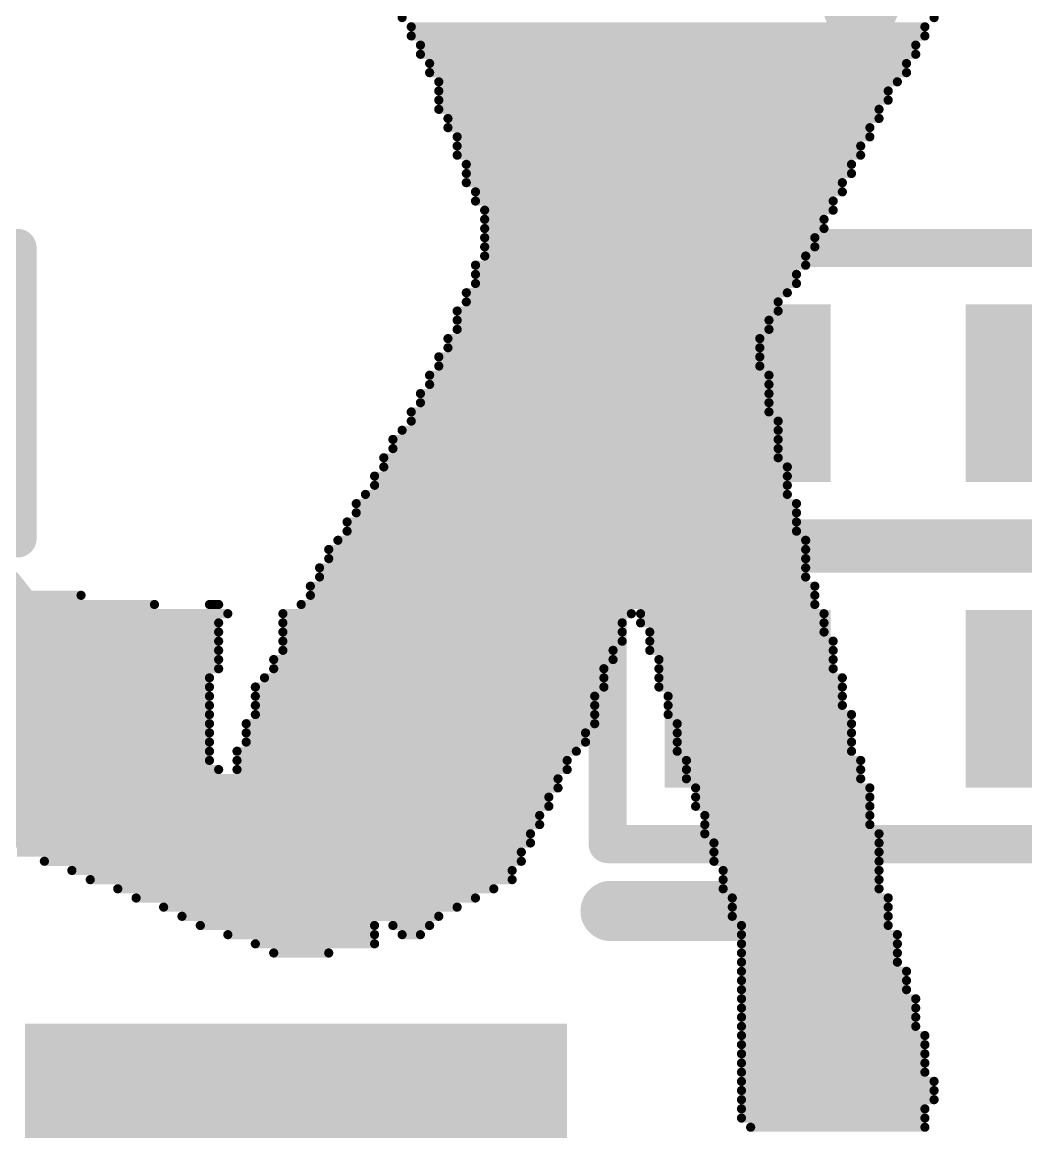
# Model space of a CAD drawing. Header units: millimetres. Extents: x -6 to 151, y -20 to 98.
# Drawn here: x 42.268 to 45.603, y 26.873 to 30.561 of the extents above; entities that cross this region are included whole.
import ezdxf

# ---------------------------------------------------------------- set-up
doc = ezdxf.new("R2010")
doc.units = ezdxf.units.MM
for name, color, linetype in [('BottomOverlay', 54, 'Continuous'), ('TopOverlay', 2, 'Continuous'), ('TopPaste', 8, 'Continuous'), ('TopSolder', 216, 'Continuous'), ('ViaHoleLayer', 16, 'Continuous')]:
    doc.layers.add(name, color=color, linetype=linetype)

# ---------------------------------------------------------------- blocks, each defined once
blk = doc.blocks.new('DFN4_3_12_40')
at = {"layer": 'TopPaste'}
blk.add_hatch(color=8, dxfattribs=at).paths.add_polyline_path([(-0.875, -1.8), (-0.875, 1.8), (0.875, 1.8), (0.875, -1.8)])
at = {"layer": 'TopSolder'}
blk.add_hatch(color=216, dxfattribs=at).paths.add_polyline_path([(-0.9004, -1.8254), (-0.9004, 1.8254), (0.9004, 1.8254), (0.9004, -1.8254)])
at = {"layer": 'TopOverlay', "const_width": 0.2}
for points in [[(-1.7, -1.775), (-1.7, -2.2)], [(-1.045, -2.2), (-1.7, -2.2)]]:
    blk.add_lwpolyline(points, dxfattribs=at)
at = {"layer": 'TopOverlay', "const_width": 0.1}
for points in [[(-1.75, -1.775, 1), (-1.65, -1.775, 1)], [(-1.75, -2.2, 1), (-1.65, -2.2, 1)], [(-1.75, -2.2, 1), (-1.65, -2.2, 1)], [(-1.095, -2.2, 1), (-0.995, -2.2, 1)]]:
    blk.add_lwpolyline(points, format="xyb", close=True, dxfattribs=at)
blk = doc.blocks.new('RES0402_76')
at = {"layer": 'TopPaste'}
for points in [[(-0.75, -0.27), (-0.75, 0.27), (-0.25, 0.27), (-0.25, -0.27)], [(0.25, -0.27), (0.25, 0.27), (0.75, 0.27), (0.75, -0.27)]]:
    blk.add_hatch(color=8, dxfattribs=at).paths.add_polyline_path(points)
at = {"layer": 'TopSolder'}
for points in [[(-0.7754, -0.2954), (-0.7754, 0.2954), (-0.2246, 0.2954), (-0.2246, -0.2954)], [(0.2246, -0.2954), (0.2246, 0.2954), (0.7754, 0.2954), (0.7754, -0.2954)]]:
    blk.add_hatch(color=216, dxfattribs=at).paths.add_polyline_path(points)
at = {"layer": 'TopOverlay', "const_width": 0.127}
for points in [[(-0.9652, 0.4826), (-0.9652, -0.4826)], [(0.9652, 0.4826), (-0.9652, 0.4826)], [(0.9652, -0.4826), (0.9652, 0.4826)], [(0.9652, -0.4826), (-0.9652, -0.4826)]]:
    blk.add_lwpolyline(points, dxfattribs=at)
at = {"layer": 'TopOverlay', "const_width": 0.0635}
for points in [[(-0.997, 0.4826, 1), (-0.9335, 0.4826, 1)], [(-0.997, 0.4826, 1), (-0.9335, 0.4826, 1)], [(0.9335, 0.4826, 1), (0.997, 0.4826, 1)], [(0.9335, 0.4826, 1), (0.997, 0.4826, 1)], [(-0.997, -0.4826, 1), (-0.9335, -0.4826, 1)], [(-0.997, -0.4826, 1), (-0.9335, -0.4826, 1)], [(0.9335, -0.4826, 1), (0.997, -0.4826, 1)], [(0.9335, -0.4826, 1), (0.997, -0.4826, 1)]]:
    blk.add_lwpolyline(points, format="xyb", close=True, dxfattribs=at)
blk = doc.blocks.new('RES0402_77')
at = {"layer": 'TopPaste'}
for points in [[(-0.75, -0.27), (-0.75, 0.27), (-0.25, 0.27), (-0.25, -0.27)], [(0.25, -0.27), (0.25, 0.27), (0.75, 0.27), (0.75, -0.27)]]:
    blk.add_hatch(color=8, dxfattribs=at).paths.add_polyline_path(points)
at = {"layer": 'TopSolder'}
for points in [[(-0.7754, -0.2954), (-0.7754, 0.2954), (-0.2246, 0.2954), (-0.2246, -0.2954)], [(0.2246, -0.2954), (0.2246, 0.2954), (0.7754, 0.2954), (0.7754, -0.2954)]]:
    blk.add_hatch(color=216, dxfattribs=at).paths.add_polyline_path(points)
at = {"layer": 'TopOverlay', "const_width": 0.127}
for points in [[(-0.9652, -0.4826), (-0.9652, 0.4826)], [(-0.9652, 0.4826), (0.9652, 0.4826)], [(0.9652, -0.4826), (0.9652, 0.4826)], [(-0.9652, -0.4826), (0.9652, -0.4826)]]:
    blk.add_lwpolyline(points, dxfattribs=at)
at = {"layer": 'TopOverlay', "const_width": 0.0635}
for points in [[(-0.997, 0.4826, 1), (-0.9335, 0.4826, 1)], [(-0.997, 0.4826, 1), (-0.9335, 0.4826, 1)], [(0.9334, 0.4826, 1), (0.9969, 0.4826, 1)], [(0.9334, 0.4826, 1), (0.9969, 0.4826, 1)], [(-0.997, -0.4826, 1), (-0.9335, -0.4826, 1)], [(-0.997, -0.4826, 1), (-0.9335, -0.4826, 1)], [(0.9334, -0.4826, 1), (0.9969, -0.4826, 1)], [(0.9334, -0.4826, 1), (0.9969, -0.4826, 1)]]:
    blk.add_lwpolyline(points, format="xyb", close=True, dxfattribs=at)
blk = doc.blocks.new('CAP0402_162')
at = {"layer": 'TopPaste'}
for points in [[(-0.75, 0.25), (-0.25, 0.25), (-0.25, -0.25), (-0.75, -0.25)], [(0.25, 0.25), (0.75, 0.25), (0.75, -0.25), (0.25, -0.25)]]:
    blk.add_hatch(color=8, dxfattribs=at).paths.add_polyline_path(points)
at = {"layer": 'TopSolder'}
for points in [[(-0.7754, 0.2754), (-0.2246, 0.2754), (-0.2246, -0.2754), (-0.7754, -0.2754)], [(0.2246, 0.2754), (0.7754, 0.2754), (0.7754, -0.2754), (0.2246, -0.2754)]]:
    blk.add_hatch(color=216, dxfattribs=at).paths.add_polyline_path(points)
at = {"layer": 'TopOverlay', "const_width": 0.127}
for points in [[(-0.7472, -0.4997, -0.613401), (-0.7463, 0.5002)], [(0.7472, 0.4997, -0.613401), (0.7463, -0.5002)]]:
    blk.add_lwpolyline(points, format="xyb", dxfattribs=at)
for points in [[(-0.3466, 0.5), (-0.7466, 0.5)], [(0.7466, 0.5), (0.3466, 0.5)], [(-0.3466, -0.5), (-0.7466, -0.5)], [(0.7466, -0.5), (0.3466, -0.5)]]:
    blk.add_lwpolyline(points, dxfattribs=at)
at = {"layer": 'TopOverlay', "const_width": 0.0635}
for points in [[(-0.7784, 0.5, 1), (-0.7149, 0.5, 1)], [(-0.778, 0.5002, 1), (-0.7145, 0.5002, 1)], [(-0.3784, 0.5, 1), (-0.3149, 0.5, 1)], [(0.3149, 0.5, 1), (0.3784, 0.5, 1)], [(0.7149, 0.5, 1), (0.7784, 0.5, 1)], [(0.7154, 0.4997, 1), (0.7789, 0.4997, 1)], [(-0.7789, -0.4997, 1), (-0.7154, -0.4997, 1)], [(-0.7784, -0.5, 1), (-0.7149, -0.5, 1)], [(-0.3784, -0.5, 1), (-0.3149, -0.5, 1)], [(0.3149, -0.5, 1), (0.3784, -0.5, 1)], [(0.7145, -0.5002, 1), (0.778, -0.5002, 1)], [(0.7149, -0.5, 1), (0.7784, -0.5, 1)]]:
    blk.add_lwpolyline(points, format="xyb", close=True, dxfattribs=at)
blk = doc.blocks.new('RES0402_172')
at = {"layer": 'TopPaste'}
for points in [[(-0.75, -0.27), (-0.75, 0.27), (-0.25, 0.27), (-0.25, -0.27)], [(0.25, -0.27), (0.25, 0.27), (0.75, 0.27), (0.75, -0.27)]]:
    blk.add_hatch(color=8, dxfattribs=at).paths.add_polyline_path(points)
at = {"layer": 'TopSolder'}
for points in [[(-0.7754, -0.2954), (-0.7754, 0.2954), (-0.2246, 0.2954), (-0.2246, -0.2954)], [(0.2246, -0.2954), (0.2246, 0.2954), (0.7754, 0.2954), (0.7754, -0.2954)]]:
    blk.add_hatch(color=216, dxfattribs=at).paths.add_polyline_path(points)
at = {"layer": 'TopOverlay', "const_width": 0.127}
for points in [[(0.9652, 0.4826), (-0.9652, 0.4826)], [(-0.9652, 0.4826), (-0.9652, -0.4826)], [(0.9652, 0.4826), (0.9652, -0.4826)], [(0.9652, -0.4826), (-0.9652, -0.4826)]]:
    blk.add_lwpolyline(points, dxfattribs=at)
at = {"layer": 'TopOverlay', "const_width": 0.0635}
for points in [[(-0.997, 0.4826, 1), (-0.9335, 0.4826, 1)], [(-0.997, 0.4826, 1), (-0.9335, 0.4826, 1)], [(0.9335, 0.4826, 1), (0.997, 0.4826, 1)], [(0.9335, 0.4826, 1), (0.997, 0.4826, 1)], [(-0.997, -0.4826, 1), (-0.9335, -0.4826, 1)], [(-0.997, -0.4826, 1), (-0.9335, -0.4826, 1)], [(0.9335, -0.4826, 1), (0.997, -0.4826, 1)], [(0.9335, -0.4826, 1), (0.997, -0.4826, 1)]]:
    blk.add_lwpolyline(points, format="xyb", close=True, dxfattribs=at)

msp = doc.modelspace()

# ---------------------------------------------------------------- hatches: boundary and pattern name
at = {"layer": 'ViaHoleLayer'}
h = msp.add_hatch(color=16, dxfattribs=at)
edge = h.paths.add_edge_path()
edge.add_arc((45.0546, 30.6196), 0.127, 0, 360)
h = msp.add_hatch(color=16, dxfattribs=at)
edge = h.paths.add_edge_path()
edge.add_arc((44.0125, 29.3568), 0.127, 0, 360)

# ---------------------------------------------------------------- linework, layer by layer
at = {"layer": 'BottomOverlay', "const_width": 0.0152}
for points in [[(43.5229, 30.5765, 1), (43.5381, 30.5765, 1)], [(45.2907, 30.5765, 1), (45.306, 30.5765, 1)], [(43.5534, 30.546, 1), (43.5686, 30.546, 1)], [(45.2603, 30.546, 1), (45.2755, 30.546, 1)], [(43.5534, 30.5156, 1), (43.5686, 30.5156, 1)], [(45.2603, 30.5156, 1), (45.2755, 30.5156, 1)], [(43.5839, 30.4851, 1), (43.5991, 30.4851, 1)], [(43.5839, 30.4546, 1), (43.5991, 30.4546, 1)], [(45.2298, 30.4851, 1), (45.245, 30.4851, 1)], [(45.2298, 30.4546, 1), (45.245, 30.4546, 1)], [(43.6143, 30.4241, 1), (43.6296, 30.4241, 1)], [(45.1993, 30.4241, 1), (45.2145, 30.4241, 1)], [(43.6143, 30.3936, 1), (43.6296, 30.3936, 1)], [(45.1993, 30.3936, 1), (45.2145, 30.3936, 1)], [(43.6448, 30.3632, 1), (43.6601, 30.3632, 1)], [(45.1688, 30.3632, 1), (45.1841, 30.3632, 1)], [(43.6448, 30.3327, 1), (43.6601, 30.3327, 1)], [(43.6448, 30.3022, 1), (43.6601, 30.3022, 1)], [(45.1383, 30.3327, 1), (45.1536, 30.3327, 1)], [(45.1383, 30.3022, 1), (45.1536, 30.3022, 1)], [(43.6448, 30.2717, 1), (43.6601, 30.2717, 1)], [(45.1079, 30.2717, 1), (45.1231, 30.2717, 1)], [(43.6753, 30.2412, 1), (43.6905, 30.2412, 1)], [(45.1079, 30.2412, 1), (45.1231, 30.2412, 1)], [(43.6753, 30.2108, 1), (43.6905, 30.2108, 1)], [(45.0774, 30.2108, 1), (45.0926, 30.2108, 1)], [(43.7058, 30.1803, 1), (43.721, 30.1803, 1)], [(45.0774, 30.1803, 1), (45.0926, 30.1803, 1)], [(43.7058, 30.1498, 1), (43.721, 30.1498, 1)], [(43.7058, 30.1193, 1), (43.721, 30.1193, 1)], [(45.0469, 30.1498, 1), (45.0621, 30.1498, 1)], [(45.0469, 30.1193, 1), (45.0621, 30.1193, 1)], [(43.7363, 30.0888, 1), (43.7515, 30.0888, 1)], [(45.0164, 30.0888, 1), (45.0317, 30.0888, 1)], [(43.7363, 30.0584, 1), (43.7515, 30.0584, 1)], [(45.0164, 30.0584, 1), (45.0317, 30.0584, 1)], [(43.7363, 30.0279, 1), (43.7515, 30.0279, 1)], [(44.9859, 30.0279, 1), (45.0012, 30.0279, 1)], [(43.7667, 29.9974, 1), (43.782, 29.9974, 1)], [(44.9859, 29.9974, 1), (45.0012, 29.9974, 1)], [(43.7667, 29.9669, 1), (43.782, 29.9669, 1)], [(43.7972, 29.9364, 1), (43.8125, 29.9364, 1)], [(44.9555, 29.9669, 1), (44.9707, 29.9669, 1)], [(44.9555, 29.9364, 1), (44.9707, 29.9364, 1)], [(43.7972, 29.906, 1), (43.8125, 29.906, 1)], [(44.925, 29.906, 1), (44.9402, 29.906, 1)], [(43.7972, 29.8755, 1), (43.8125, 29.8755, 1)], [(44.925, 29.8755, 1), (44.9402, 29.8755, 1)], [(43.7972, 29.845, 1), (43.8125, 29.845, 1)], [(44.8945, 29.845, 1), (44.9097, 29.845, 1)], [(43.7972, 29.8145, 1), (43.8125, 29.8145, 1)], [(44.8945, 29.8145, 1), (44.9097, 29.8145, 1)], [(43.7667, 29.7536, 1), (43.782, 29.7536, 1)], [(43.7972, 29.784, 1), (43.8125, 29.784, 1)], [(44.864, 29.784, 1), (44.8793, 29.784, 1)], [(44.864, 29.7536, 1), (44.8793, 29.7536, 1)], [(43.7667, 29.7231, 1), (43.782, 29.7231, 1)], [(44.8335, 29.7231, 1), (44.8488, 29.7231, 1)], [(43.7667, 29.6926, 1), (43.782, 29.6926, 1)], [(44.8335, 29.6926, 1), (44.8488, 29.6926, 1)], [(43.7363, 29.6621, 1), (43.7515, 29.6621, 1)], [(44.8031, 29.6621, 1), (44.8183, 29.6621, 1)], [(43.7058, 29.6012, 1), (43.721, 29.6012, 1)], [(43.7363, 29.6316, 1), (43.7515, 29.6316, 1)], [(44.7726, 29.6316, 1), (44.7878, 29.6316, 1)], [(44.7726, 29.6012, 1), (44.7878, 29.6012, 1)], [(43.7058, 29.5707, 1), (43.721, 29.5707, 1)], [(44.7421, 29.5707, 1), (44.7573, 29.5707, 1)], [(43.7058, 29.5402, 1), (43.721, 29.5402, 1)], [(44.7421, 29.5402, 1), (44.7573, 29.5402, 1)], [(43.6753, 29.5097, 1), (43.6905, 29.5097, 1)], [(44.7116, 29.5097, 1), (44.7269, 29.5097, 1)], [(43.6753, 29.4792, 1), (43.6905, 29.4792, 1)], [(44.7116, 29.4792, 1), (44.7269, 29.4792, 1)], [(43.6448, 29.4488, 1), (43.6601, 29.4488, 1)], [(43.6448, 29.4183, 1), (43.6601, 29.4183, 1)], [(44.7116, 29.4488, 1), (44.7269, 29.4488, 1)], [(44.7116, 29.4183, 1), (44.7269, 29.4183, 1)], [(43.6143, 29.3878, 1), (43.6296, 29.3878, 1)], [(44.7421, 29.3878, 1), (44.7573, 29.3878, 1)], [(43.6143, 29.3573, 1), (43.6296, 29.3573, 1)], [(44.7421, 29.3573, 1), (44.7573, 29.3573, 1)], [(43.5839, 29.3268, 1), (43.5991, 29.3268, 1)], [(44.7421, 29.3268, 1), (44.7573, 29.3268, 1)], [(43.5839, 29.2964, 1), (43.5991, 29.2964, 1)], [(44.7421, 29.2964, 1), (44.7573, 29.2964, 1)], [(43.5534, 29.2659, 1), (43.5686, 29.2659, 1)], [(43.5534, 29.2354, 1), (43.5686, 29.2354, 1)], [(44.7421, 29.2659, 1), (44.7573, 29.2659, 1)], [(44.7726, 29.2354, 1), (44.7878, 29.2354, 1)], [(43.5229, 29.2049, 1), (43.5381, 29.2049, 1)], [(44.7726, 29.2049, 1), (44.7878, 29.2049, 1)], [(43.4924, 29.1744, 1), (43.5077, 29.1744, 1)], [(44.7726, 29.1744, 1), (44.7878, 29.1744, 1)], [(43.4924, 29.144, 1), (43.5077, 29.144, 1)], [(44.7726, 29.144, 1), (44.7878, 29.144, 1)], [(43.4619, 29.1135, 1), (43.4772, 29.1135, 1)], [(44.7726, 29.1135, 1), (44.7878, 29.1135, 1)], [(43.4315, 29.0525, 1), (43.4467, 29.0525, 1)], [(43.4619, 29.083, 1), (43.4772, 29.083, 1)], [(44.8031, 29.083, 1), (44.8183, 29.083, 1)], [(44.8031, 29.0525, 1), (44.8183, 29.0525, 1)], [(43.4315, 29.022, 1), (43.4467, 29.022, 1)], [(44.8031, 29.022, 1), (44.8183, 29.022, 1)], [(43.401, 28.9916, 1), (43.4162, 28.9916, 1)], [(44.8031, 28.9916, 1), (44.8183, 28.9916, 1)], [(43.3705, 28.9611, 1), (43.3857, 28.9611, 1)], [(44.8335, 28.9611, 1), (44.8488, 28.9611, 1)], [(43.34, 28.9001, 1), (43.3553, 28.9001, 1)], [(43.3705, 28.9306, 1), (43.3857, 28.9306, 1)], [(44.8335, 28.9306, 1), (44.8488, 28.9306, 1)], [(44.8335, 28.9001, 1), (44.8488, 28.9001, 1)], [(43.34, 28.8696, 1), (43.3553, 28.8696, 1)], [(44.8335, 28.8696, 1), (44.8488, 28.8696, 1)], [(43.3095, 28.8392, 1), (43.3248, 28.8392, 1)], [(44.864, 28.8392, 1), (44.8793, 28.8392, 1)], [(43.2791, 28.8087, 1), (43.2943, 28.8087, 1)], [(44.864, 28.8087, 1), (44.8793, 28.8087, 1)], [(43.2791, 28.7782, 1), (43.2943, 28.7782, 1)], [(44.864, 28.7782, 1), (44.8793, 28.7782, 1)], [(43.2486, 28.7477, 1), (43.2638, 28.7477, 1)], [(43.2486, 28.7172, 1), (43.2638, 28.7172, 1)], [(44.864, 28.7477, 1), (44.8793, 28.7477, 1)], [(44.864, 28.7172, 1), (44.8793, 28.7172, 1)], [(43.2181, 28.6868, 1), (43.2333, 28.6868, 1)], [(44.8945, 28.6868, 1), (44.9097, 28.6868, 1)], [(42.4561, 28.6563, 1), (42.4713, 28.6563, 1)], [(43.2181, 28.6563, 1), (43.2333, 28.6563, 1)], [(44.8945, 28.6563, 1), (44.9097, 28.6563, 1)], [(42.6999, 28.6258, 1), (42.7152, 28.6258, 1)], [(42.8828, 28.6258, 1), (42.8981, 28.6258, 1)], [(42.9133, 28.6258, 1), (42.9285, 28.6258, 1)], [(43.1876, 28.6258, 1), (43.2029, 28.6258, 1)], [(44.8945, 28.6258, 1), (44.9097, 28.6258, 1)], [(42.9438, 28.5953, 1), (42.959, 28.5953, 1)], [(43.1267, 28.5953, 1), (43.1419, 28.5953, 1)], [(44.2849, 28.5953, 1), (44.3001, 28.5953, 1)], [(44.3154, 28.5953, 1), (44.3306, 28.5953, 1)], [(44.925, 28.5953, 1), (44.9402, 28.5953, 1)], [(42.9133, 28.5648, 1), (42.9285, 28.5648, 1)], [(42.9133, 28.5344, 1), (42.9285, 28.5344, 1)], [(43.1267, 28.5648, 1), (43.1419, 28.5648, 1)], [(43.1267, 28.5344, 1), (43.1419, 28.5344, 1)], [(44.2544, 28.5648, 1), (44.2697, 28.5648, 1)], [(44.2544, 28.5344, 1), (44.2697, 28.5344, 1)], [(44.3154, 28.5648, 1), (44.3306, 28.5648, 1)], [(44.3459, 28.5344, 1), (44.3611, 28.5344, 1)], [(44.925, 28.5648, 1), (44.9402, 28.5648, 1)], [(44.925, 28.5344, 1), (44.9402, 28.5344, 1)], [(42.9133, 28.5039, 1), (42.9285, 28.5039, 1)], [(43.1267, 28.5039, 1), (43.1419, 28.5039, 1)], [(44.2544, 28.5039, 1), (44.2697, 28.5039, 1)], [(44.3459, 28.5039, 1), (44.3611, 28.5039, 1)], [(44.9555, 28.5039, 1), (44.9707, 28.5039, 1)], [(42.9133, 28.4734, 1), (42.9285, 28.4734, 1)], [(43.1267, 28.4734, 1), (43.1419, 28.4734, 1)], [(44.2239, 28.4734, 1), (44.2392, 28.4734, 1)], [(44.3459, 28.4734, 1), (44.3611, 28.4734, 1)], [(44.9555, 28.4734, 1), (44.9707, 28.4734, 1)], [(42.9133, 28.4429, 1), (42.9285, 28.4429, 1)], [(43.0962, 28.4429, 1), (43.1114, 28.4429, 1)], [(44.2239, 28.4429, 1), (44.2392, 28.4429, 1)], [(44.3763, 28.4429, 1), (44.3916, 28.4429, 1)], [(44.9555, 28.4429, 1), (44.9707, 28.4429, 1)], [(42.9133, 28.4124, 1), (42.9285, 28.4124, 1)], [(43.0962, 28.4124, 1), (43.1114, 28.4124, 1)], [(44.1935, 28.4124, 1), (44.2087, 28.4124, 1)], [(44.3763, 28.4124, 1), (44.3916, 28.4124, 1)], [(44.9555, 28.4124, 1), (44.9707, 28.4124, 1)], [(42.8828, 28.382, 1), (42.8981, 28.382, 1)], [(42.8828, 28.3515, 1), (42.8981, 28.3515, 1)], [(43.0352, 28.3515, 1), (43.0505, 28.3515, 1)], [(43.0657, 28.382, 1), (43.0809, 28.382, 1)], [(44.1935, 28.382, 1), (44.2087, 28.382, 1)], [(44.1935, 28.3515, 1), (44.2087, 28.3515, 1)], [(44.3763, 28.382, 1), (44.3916, 28.382, 1)], [(44.3763, 28.3515, 1), (44.3916, 28.3515, 1)], [(44.9859, 28.382, 1), (45.0012, 28.382, 1)], [(44.9859, 28.3515, 1), (45.0012, 28.3515, 1)], [(42.8828, 28.321, 1), (42.8981, 28.321, 1)], [(43.0352, 28.321, 1), (43.0505, 28.321, 1)], [(44.163, 28.321, 1), (44.1782, 28.321, 1)], [(44.4068, 28.321, 1), (44.4221, 28.321, 1)], [(44.9859, 28.321, 1), (45.0012, 28.321, 1)], [(42.8828, 28.2905, 1), (42.8981, 28.2905, 1)], [(43.0352, 28.2905, 1), (43.0505, 28.2905, 1)], [(44.163, 28.2905, 1), (44.1782, 28.2905, 1)], [(44.4068, 28.2905, 1), (44.4221, 28.2905, 1)], [(44.9859, 28.2905, 1), (45.0012, 28.2905, 1)], [(42.8828, 28.26, 1), (42.8981, 28.26, 1)], [(43.0352, 28.26, 1), (43.0505, 28.26, 1)], [(44.163, 28.26, 1), (44.1782, 28.26, 1)], [(44.4068, 28.26, 1), (44.4221, 28.26, 1)], [(45.0164, 28.26, 1), (45.0317, 28.26, 1)], [(42.8828, 28.2296, 1), (42.8981, 28.2296, 1)], [(42.8828, 28.1991, 1), (42.8981, 28.1991, 1)], [(43.0047, 28.2296, 1), (43.02, 28.2296, 1)], [(43.0047, 28.1991, 1), (43.02, 28.1991, 1)], [(44.1325, 28.1991, 1), (44.1477, 28.1991, 1)], [(44.163, 28.2296, 1), (44.1782, 28.2296, 1)], [(44.4373, 28.2296, 1), (44.4525, 28.2296, 1)], [(44.4373, 28.1991, 1), (44.4525, 28.1991, 1)], [(45.0164, 28.2296, 1), (45.0317, 28.2296, 1)], [(45.0164, 28.1991, 1), (45.0317, 28.1991, 1)], [(42.8828, 28.1686, 1), (42.8981, 28.1686, 1)], [(43.0047, 28.1686, 1), (43.02, 28.1686, 1)], [(44.1325, 28.1686, 1), (44.1477, 28.1686, 1)], [(44.4373, 28.1686, 1), (44.4525, 28.1686, 1)], [(45.0164, 28.1686, 1), (45.0317, 28.1686, 1)], [(42.8828, 28.1381, 1), (42.8981, 28.1381, 1)], [(42.9743, 28.1381, 1), (42.9895, 28.1381, 1)], [(44.102, 28.1381, 1), (44.1173, 28.1381, 1)], [(44.4373, 28.1381, 1), (44.4525, 28.1381, 1)], [(45.0164, 28.1381, 1), (45.0317, 28.1381, 1)], [(42.8828, 28.1076, 1), (42.8981, 28.1076, 1)], [(42.9743, 28.1076, 1), (42.9895, 28.1076, 1)], [(44.0715, 28.1076, 1), (44.0868, 28.1076, 1)], [(44.4678, 28.1076, 1), (44.483, 28.1076, 1)], [(45.0469, 28.1076, 1), (45.0621, 28.1076, 1)], [(42.9133, 28.0772, 1), (42.9285, 28.0772, 1)], [(42.9743, 28.0772, 1), (42.9895, 28.0772, 1)], [(44.0715, 28.0772, 1), (44.0868, 28.0772, 1)], [(44.4678, 28.0772, 1), (44.483, 28.0772, 1)], [(45.0469, 28.0772, 1), (45.0621, 28.0772, 1)], [(44.0411, 28.0467, 1), (44.0563, 28.0467, 1)], [(44.0411, 28.0162, 1), (44.0563, 28.0162, 1)], [(44.4678, 28.0467, 1), (44.483, 28.0467, 1)], [(44.4983, 28.0162, 1), (44.5135, 28.0162, 1)], [(45.0469, 28.0467, 1), (45.0621, 28.0467, 1)], [(45.0774, 28.0162, 1), (45.0926, 28.0162, 1)], [(44.0106, 27.9857, 1), (44.0258, 27.9857, 1)], [(44.4983, 27.9857, 1), (44.5135, 27.9857, 1)], [(45.0774, 27.9857, 1), (45.0926, 27.9857, 1)], [(44.0106, 27.9552, 1), (44.0258, 27.9552, 1)], [(44.4983, 27.9552, 1), (44.5135, 27.9552, 1)], [(45.0774, 27.9552, 1), (45.0926, 27.9552, 1)], [(43.9801, 27.9248, 1), (43.9953, 27.9248, 1)], [(44.5287, 27.9248, 1), (44.544, 27.9248, 1)], [(45.0774, 27.9248, 1), (45.0926, 27.9248, 1)], [(43.9801, 27.8943, 1), (43.9953, 27.8943, 1)], [(44.5287, 27.8943, 1), (44.544, 27.8943, 1)], [(45.0774, 27.8943, 1), (45.0926, 27.8943, 1)], [(43.9496, 27.8638, 1), (43.9649, 27.8638, 1)], [(43.9496, 27.8333, 1), (43.9649, 27.8333, 1)], [(44.5287, 27.8638, 1), (44.544, 27.8638, 1)], [(44.5592, 27.8333, 1), (44.5745, 27.8333, 1)], [(45.1079, 27.8638, 1), (45.1231, 27.8638, 1)], [(45.1079, 27.8333, 1), (45.1231, 27.8333, 1)], [(43.9191, 27.8028, 1), (43.9344, 27.8028, 1)], [(44.5592, 27.8028, 1), (44.5745, 27.8028, 1)], [(45.1079, 27.8028, 1), (45.1231, 27.8028, 1)], [(42.3342, 27.7724, 1), (42.3494, 27.7724, 1)], [(43.9191, 27.7724, 1), (43.9344, 27.7724, 1)], [(44.5592, 27.7724, 1), (44.5745, 27.7724, 1)], [(45.1079, 27.7724, 1), (45.1231, 27.7724, 1)], [(42.4256, 27.7419, 1), (42.4409, 27.7419, 1)], [(43.8887, 27.7419, 1), (43.9039, 27.7419, 1)], [(44.5897, 27.7419, 1), (44.6049, 27.7419, 1)], [(45.1079, 27.7419, 1), (45.1231, 27.7419, 1)], [(42.4866, 27.7114, 1), (42.5018, 27.7114, 1)], [(43.8887, 27.7114, 1), (43.9039, 27.7114, 1)], [(44.5897, 27.7114, 1), (44.6049, 27.7114, 1)], [(45.1079, 27.7114, 1), (45.1231, 27.7114, 1)], [(42.578, 27.6809, 1), (42.5933, 27.6809, 1)], [(42.639, 27.6504, 1), (42.6542, 27.6504, 1)], [(43.7667, 27.6504, 1), (43.782, 27.6504, 1)], [(43.8277, 27.6809, 1), (43.8429, 27.6809, 1)], [(44.5897, 27.6809, 1), (44.6049, 27.6809, 1)], [(44.6202, 27.6504, 1), (44.6354, 27.6504, 1)], [(45.1079, 27.6809, 1), (45.1231, 27.6809, 1)], [(45.1383, 27.6504, 1), (45.1536, 27.6504, 1)], [(42.7304, 27.62, 1), (42.7457, 27.62, 1)], [(43.7058, 27.62, 1), (43.721, 27.62, 1)], [(44.6202, 27.62, 1), (44.6354, 27.62, 1)], [(45.1383, 27.62, 1), (45.1536, 27.62, 1)], [(42.7914, 27.5895, 1), (42.8066, 27.5895, 1)], [(43.6448, 27.5895, 1), (43.6601, 27.5895, 1)], [(44.6202, 27.5895, 1), (44.6354, 27.5895, 1)], [(45.1383, 27.5895, 1), (45.1536, 27.5895, 1)], [(42.8523, 27.559, 1), (42.8676, 27.559, 1)], [(43.4315, 27.559, 1), (43.4467, 27.559, 1)], [(43.4924, 27.559, 1), (43.5077, 27.559, 1)], [(43.6143, 27.559, 1), (43.6296, 27.559, 1)], [(44.6507, 27.559, 1), (44.6659, 27.559, 1)], [(45.1383, 27.559, 1), (45.1536, 27.559, 1)], [(42.9438, 27.5285, 1), (42.959, 27.5285, 1)], [(43.0352, 27.498, 1), (43.0505, 27.498, 1)], [(43.4315, 27.5285, 1), (43.4467, 27.5285, 1)], [(43.4315, 27.498, 1), (43.4467, 27.498, 1)], [(43.5229, 27.5285, 1), (43.5381, 27.5285, 1)], [(43.5839, 27.5285, 1), (43.5991, 27.5285, 1)], [(44.6507, 27.5285, 1), (44.6659, 27.5285, 1)], [(44.6507, 27.498, 1), (44.6659, 27.498, 1)], [(45.1688, 27.5285, 1), (45.1841, 27.5285, 1)], [(45.1688, 27.498, 1), (45.1841, 27.498, 1)], [(43.0962, 27.4676, 1), (43.1114, 27.4676, 1)], [(43.2791, 27.4676, 1), (43.2943, 27.4676, 1)], [(44.6507, 27.4676, 1), (44.6659, 27.4676, 1)], [(45.1688, 27.4676, 1), (45.1841, 27.4676, 1)], [(44.6507, 27.4371, 1), (44.6659, 27.4371, 1)], [(45.1688, 27.4371, 1), (45.1841, 27.4371, 1)], [(44.6507, 27.4066, 1), (44.6659, 27.4066, 1)], [(45.1993, 27.4066, 1), (45.2145, 27.4066, 1)], [(44.6507, 27.3761, 1), (44.6659, 27.3761, 1)], [(45.1993, 27.3761, 1), (45.2145, 27.3761, 1)], [(44.6507, 27.3456, 1), (44.6659, 27.3456, 1)], [(44.6507, 27.3152, 1), (44.6659, 27.3152, 1)], [(45.1993, 27.3456, 1), (45.2145, 27.3456, 1)], [(45.2298, 27.3152, 1), (45.245, 27.3152, 1)], [(44.6507, 27.2847, 1), (44.6659, 27.2847, 1)], [(45.2298, 27.2847, 1), (45.245, 27.2847, 1)], [(44.6507, 27.2542, 1), (44.6659, 27.2542, 1)], [(45.2298, 27.2542, 1), (45.245, 27.2542, 1)], [(44.6507, 27.2237, 1), (44.6659, 27.2237, 1)], [(45.2298, 27.2237, 1), (45.245, 27.2237, 1)], [(44.6507, 27.1932, 1), (44.6659, 27.1932, 1)], [(45.2603, 27.1932, 1), (45.2755, 27.1932, 1)], [(44.6507, 27.1628, 1), (44.6659, 27.1628, 1)], [(44.6507, 27.1323, 1), (44.6659, 27.1323, 1)], [(45.2603, 27.1628, 1), (45.2755, 27.1628, 1)], [(45.2603, 27.1323, 1), (45.2755, 27.1323, 1)], [(44.6507, 27.1018, 1), (44.6659, 27.1018, 1)], [(45.2603, 27.1018, 1), (45.2755, 27.1018, 1)], [(44.6507, 27.0713, 1), (44.6659, 27.0713, 1)], [(45.2603, 27.0713, 1), (45.2755, 27.0713, 1)], [(44.6507, 27.0408, 1), (44.6659, 27.0408, 1)], [(45.2907, 27.0408, 1), (45.306, 27.0408, 1)], [(44.6507, 27.0104, 1), (44.6659, 27.0104, 1)], [(45.2907, 27.0104, 1), (45.306, 27.0104, 1)], [(44.6507, 26.9799, 1), (44.6659, 26.9799, 1)], [(44.6507, 26.9494, 1), (44.6659, 26.9494, 1)], [(45.2603, 26.9494, 1), (45.2755, 26.9494, 1)], [(45.2907, 26.9799, 1), (45.306, 26.9799, 1)], [(44.6507, 26.9189, 1), (44.6659, 26.9189, 1)], [(45.2603, 26.9189, 1), (45.2755, 26.9189, 1)], [(44.6811, 26.8884, 1), (44.6964, 26.8884, 1)], [(45.2603, 26.8884, 1), (45.2755, 26.8884, 1)]]:
    msp.add_lwpolyline(points, format="xyb", close=True, dxfattribs=at)
at = {"layer": 'BottomOverlay', "const_width": 0.0305}
for points in [[(43.561, 30.546), (45.2679, 30.546)], [(43.561, 30.5156), (45.2679, 30.5156)], [(43.5915, 30.4851), (45.2374, 30.4851)], [(43.5915, 30.4546), (45.2374, 30.4546)], [(43.622, 30.4241), (45.2069, 30.4241)], [(43.622, 30.3936), (45.2069, 30.3936)], [(43.6524, 30.3632), (45.1764, 30.3632)], [(43.6524, 30.3327), (45.146, 30.3327)], [(43.6524, 30.3022), (45.146, 30.3022)], [(43.6524, 30.2717), (45.1155, 30.2717)], [(43.6829, 30.2412), (45.1155, 30.2412)], [(43.6829, 30.2108), (45.085, 30.2108)], [(43.7134, 30.1803), (45.085, 30.1803)], [(43.7134, 30.1498), (45.0545, 30.1498)], [(43.7134, 30.1193), (45.0545, 30.1193)], [(43.7439, 30.0888), (45.024, 30.0888)], [(43.7439, 30.0584), (45.024, 30.0584)], [(43.7439, 30.0279), (44.9936, 30.0279)], [(43.7744, 29.9974), (44.9936, 29.9974)], [(43.7744, 29.9669), (44.9631, 29.9669)], [(43.8048, 29.9364), (44.9631, 29.9364)], [(43.8048, 29.906), (44.9326, 29.906)], [(43.8048, 29.8755), (44.9326, 29.8755)], [(43.8048, 29.845), (44.9021, 29.845)], [(43.8048, 29.8145), (44.9021, 29.8145)], [(43.7744, 29.7536), (44.8716, 29.7536)], [(43.8048, 29.784), (44.8716, 29.784)], [(43.7744, 29.7231), (44.8412, 29.7231)], [(43.7744, 29.6926), (44.8412, 29.6926)], [(43.7439, 29.6621), (44.8107, 29.6621)], [(43.7134, 29.6012), (44.7802, 29.6012)], [(43.7439, 29.6316), (44.7802, 29.6316)], [(43.7134, 29.5707), (44.7497, 29.5707)], [(43.7134, 29.5402), (44.7497, 29.5402)], [(43.6829, 29.5097), (44.7192, 29.5097)], [(43.6829, 29.4792), (44.7192, 29.4792)], [(43.6524, 29.4488), (44.7192, 29.4488)], [(43.6524, 29.4183), (44.7192, 29.4183)], [(43.622, 29.3878), (44.7497, 29.3878)], [(43.622, 29.3573), (44.7497, 29.3573)], [(43.5915, 29.3268), (44.7497, 29.3268)], [(43.5915, 29.2964), (44.7497, 29.2964)], [(43.561, 29.2659), (44.7497, 29.2659)], [(43.561, 29.2354), (44.7802, 29.2354)], [(43.5305, 29.2049), (44.7802, 29.2049)], [(43.5, 29.1744), (44.7802, 29.1744)], [(43.5, 29.144), (44.7802, 29.144)], [(43.4696, 29.1135), (44.7802, 29.1135)], [(43.4391, 29.0525), (44.8107, 29.0525)], [(43.4696, 29.083), (44.8107, 29.083)], [(43.4391, 29.022), (44.8107, 29.022)], [(43.4086, 28.9916), (44.8107, 28.9916)], [(43.3781, 28.9611), (44.8412, 28.9611)], [(43.3476, 28.9001), (44.8412, 28.9001)], [(43.3781, 28.9306), (44.8412, 28.9306)], [(43.3476, 28.8696), (44.8412, 28.8696)], [(43.3172, 28.8392), (44.8716, 28.8392)], [(43.2867, 28.8087), (44.8716, 28.8087)], [(43.2867, 28.7782), (44.8716, 28.7782)], [(43.2562, 28.7477), (44.8716, 28.7477)], [(43.2562, 28.7172), (44.8716, 28.7172)], [(43.2257, 28.6868), (44.9021, 28.6868)], [(41.1226, 28.6563), (42.4637, 28.6563)], [(43.2257, 28.6563), (44.9021, 28.6563)], [(41.1226, 28.6258), (42.7076, 28.6258)], [(42.8904, 28.6258), (42.9209, 28.6258)], [(43.1952, 28.6258), (44.9021, 28.6258)], [(41.1226, 28.5953), (42.9514, 28.5953)], [(43.1343, 28.5953), (44.2925, 28.5953)], [(44.323, 28.5953), (44.9326, 28.5953)], [(39.4462, 28.5344), (42.9209, 28.5344)], [(41.1226, 28.5648), (42.9209, 28.5648)], [(43.1343, 28.5648), (44.262, 28.5648)], [(43.1343, 28.5344), (44.262, 28.5344)], [(44.323, 28.5648), (44.9326, 28.5648)], [(44.3535, 28.5344), (44.9326, 28.5344)], [(39.4157, 28.5039), (42.9209, 28.5039)], [(43.1343, 28.5039), (44.262, 28.5039)], [(44.3535, 28.5039), (44.9631, 28.5039)], [(36.9164, 28.4734), (42.9209, 28.4734)], [(43.1343, 28.4734), (44.2316, 28.4734)], [(44.3535, 28.4734), (44.9631, 28.4734)], [(36.9164, 28.4429), (42.9209, 28.4429)], [(43.1038, 28.4429), (44.2316, 28.4429)], [(44.384, 28.4429), (44.9631, 28.4429)], [(36.9164, 28.4124), (42.9209, 28.4124)], [(43.1038, 28.4124), (44.2011, 28.4124)], [(44.384, 28.4124), (44.9631, 28.4124)], [(37.8917, 28.382), (42.8904, 28.382)], [(38.0746, 28.3515), (42.8904, 28.3515)], [(43.0428, 28.3515), (44.2011, 28.3515)], [(43.0733, 28.382), (44.2011, 28.382)], [(44.384, 28.382), (44.9936, 28.382)], [(44.384, 28.3515), (44.9936, 28.3515)], [(38.1051, 28.321), (42.8904, 28.321)], [(43.0428, 28.321), (44.1706, 28.321)], [(44.4144, 28.321), (44.9936, 28.321)], [(38.1356, 28.2905), (42.8904, 28.2905)], [(43.0428, 28.2905), (44.1706, 28.2905)], [(44.4144, 28.2905), (44.9936, 28.2905)], [(38.166, 28.26), (42.8904, 28.26)], [(43.0428, 28.26), (44.1706, 28.26)], [(44.4144, 28.26), (45.024, 28.26)], [(40.8788, 28.1991), (42.8904, 28.1991)], [(40.9092, 28.2296), (42.8904, 28.2296)], [(43.0124, 28.2296), (44.1706, 28.2296)], [(43.0124, 28.1991), (44.1401, 28.1991)], [(44.4449, 28.2296), (45.024, 28.2296)], [(44.4449, 28.1991), (45.024, 28.1991)], [(40.8483, 28.1686), (42.8904, 28.1686)], [(43.0124, 28.1686), (44.1401, 28.1686)], [(44.4449, 28.1686), (45.024, 28.1686)], [(40.8178, 28.1381), (42.8904, 28.1381)], [(42.9819, 28.1381), (44.1096, 28.1381)], [(44.4449, 28.1381), (45.024, 28.1381)], [(36.9164, 28.1076), (42.8904, 28.1076)], [(42.9819, 28.1076), (44.0792, 28.1076)], [(44.4754, 28.1076), (45.0545, 28.1076)], [(41.1226, 28.0772), (42.9209, 28.0772)], [(42.9819, 28.0772), (44.0792, 28.0772)], [(44.4754, 28.0772), (45.0545, 28.0772)], [(41.6712, 28.0467), (44.0487, 28.0467)], [(41.7627, 28.0162), (44.0487, 28.0162)], [(44.4754, 28.0467), (45.0545, 28.0467)], [(44.5059, 28.0162), (45.085, 28.0162)], [(41.8541, 27.9857), (44.0182, 27.9857)], [(44.5059, 27.9857), (45.085, 27.9857)], [(41.9151, 27.9552), (44.0182, 27.9552)], [(44.5059, 27.9552), (45.085, 27.9552)], [(41.976, 27.9248), (43.9877, 27.9248)], [(44.5364, 27.9248), (45.085, 27.9248)], [(42.037, 27.8943), (43.9877, 27.8943)], [(44.5364, 27.8943), (45.085, 27.8943)], [(42.098, 27.8638), (43.9572, 27.8638)], [(42.1589, 27.8333), (43.9572, 27.8333)], [(44.5364, 27.8638), (45.1155, 27.8638)], [(44.5668, 27.8333), (45.1155, 27.8333)], [(42.2504, 27.8028), (43.9268, 27.8028)], [(44.5668, 27.8028), (45.1155, 27.8028)], [(42.3418, 27.7724), (43.9268, 27.7724)], [(44.5668, 27.7724), (45.1155, 27.7724)], [(42.4332, 27.7419), (43.8963, 27.7419)], [(44.5973, 27.7419), (45.1155, 27.7419)], [(42.4942, 27.7114), (43.8963, 27.7114)], [(44.5973, 27.7114), (45.1155, 27.7114)], [(42.5856, 27.6809), (43.8353, 27.6809)], [(42.6466, 27.6504), (43.7744, 27.6504)], [(44.5973, 27.6809), (45.1155, 27.6809)], [(44.6278, 27.6504), (45.146, 27.6504)], [(42.738, 27.62), (43.7134, 27.62)], [(44.6278, 27.62), (45.146, 27.62)], [(42.799, 27.5895), (43.6524, 27.5895)], [(44.6278, 27.5895), (45.146, 27.5895)], [(42.86, 27.559), (43.4391, 27.559)], [(43.5, 27.559), (43.622, 27.559)], [(44.6583, 27.559), (45.146, 27.559)], [(42.9514, 27.5285), (43.4391, 27.5285)], [(43.0428, 27.498), (43.4391, 27.498)], [(43.5305, 27.5285), (43.5915, 27.5285)], [(44.6583, 27.5285), (45.1764, 27.5285)], [(44.6583, 27.498), (45.1764, 27.498)], [(43.1038, 27.4676), (43.2867, 27.4676)], [(44.6583, 27.4676), (45.1764, 27.4676)], [(44.6583, 27.4371), (45.1764, 27.4371)], [(44.6583, 27.4066), (45.2069, 27.4066)], [(44.6583, 27.3761), (45.2069, 27.3761)], [(44.6583, 27.3456), (45.2069, 27.3456)], [(44.6583, 27.3152), (45.2374, 27.3152)], [(44.6583, 27.2847), (45.2374, 27.2847)], [(44.6583, 27.2542), (45.2374, 27.2542)], [(44.6583, 27.2237), (45.2374, 27.2237)], [(44.6583, 27.1932), (45.2679, 27.1932)], [(44.6583, 27.1628), (45.2679, 27.1628)], [(44.6583, 27.1323), (45.2679, 27.1323)], [(44.6583, 27.1018), (45.2679, 27.1018)], [(44.6583, 27.0713), (45.2679, 27.0713)], [(44.6583, 27.0408), (45.2984, 27.0408)], [(44.6583, 27.0104), (45.2984, 27.0104)], [(44.6583, 26.9799), (45.2984, 26.9799)], [(44.6583, 26.9494), (45.2679, 26.9494)], [(44.6583, 26.9189), (45.2679, 26.9189)], [(44.6888, 26.8884), (45.2679, 26.8884)]]:
    msp.add_lwpolyline(points, dxfattribs=at)

# ---------------------------------------------------------------- block references
at = {"rotation": 180}
for name, p in [('RES0402_172', (41.2874, 29.3282)), ('CAP0402_162', (41.2968, 28.3122)), ('RES0402_76', (45.179, 28.3121)), ('DFN4_3_12_40', (43.1783, 25.4071))]:
    msp.add_blockref(name, p, dxfattribs=at)
msp.add_blockref('RES0402_77', (45.1791, 29.3282))

doc.saveas('drawing.dxf')
